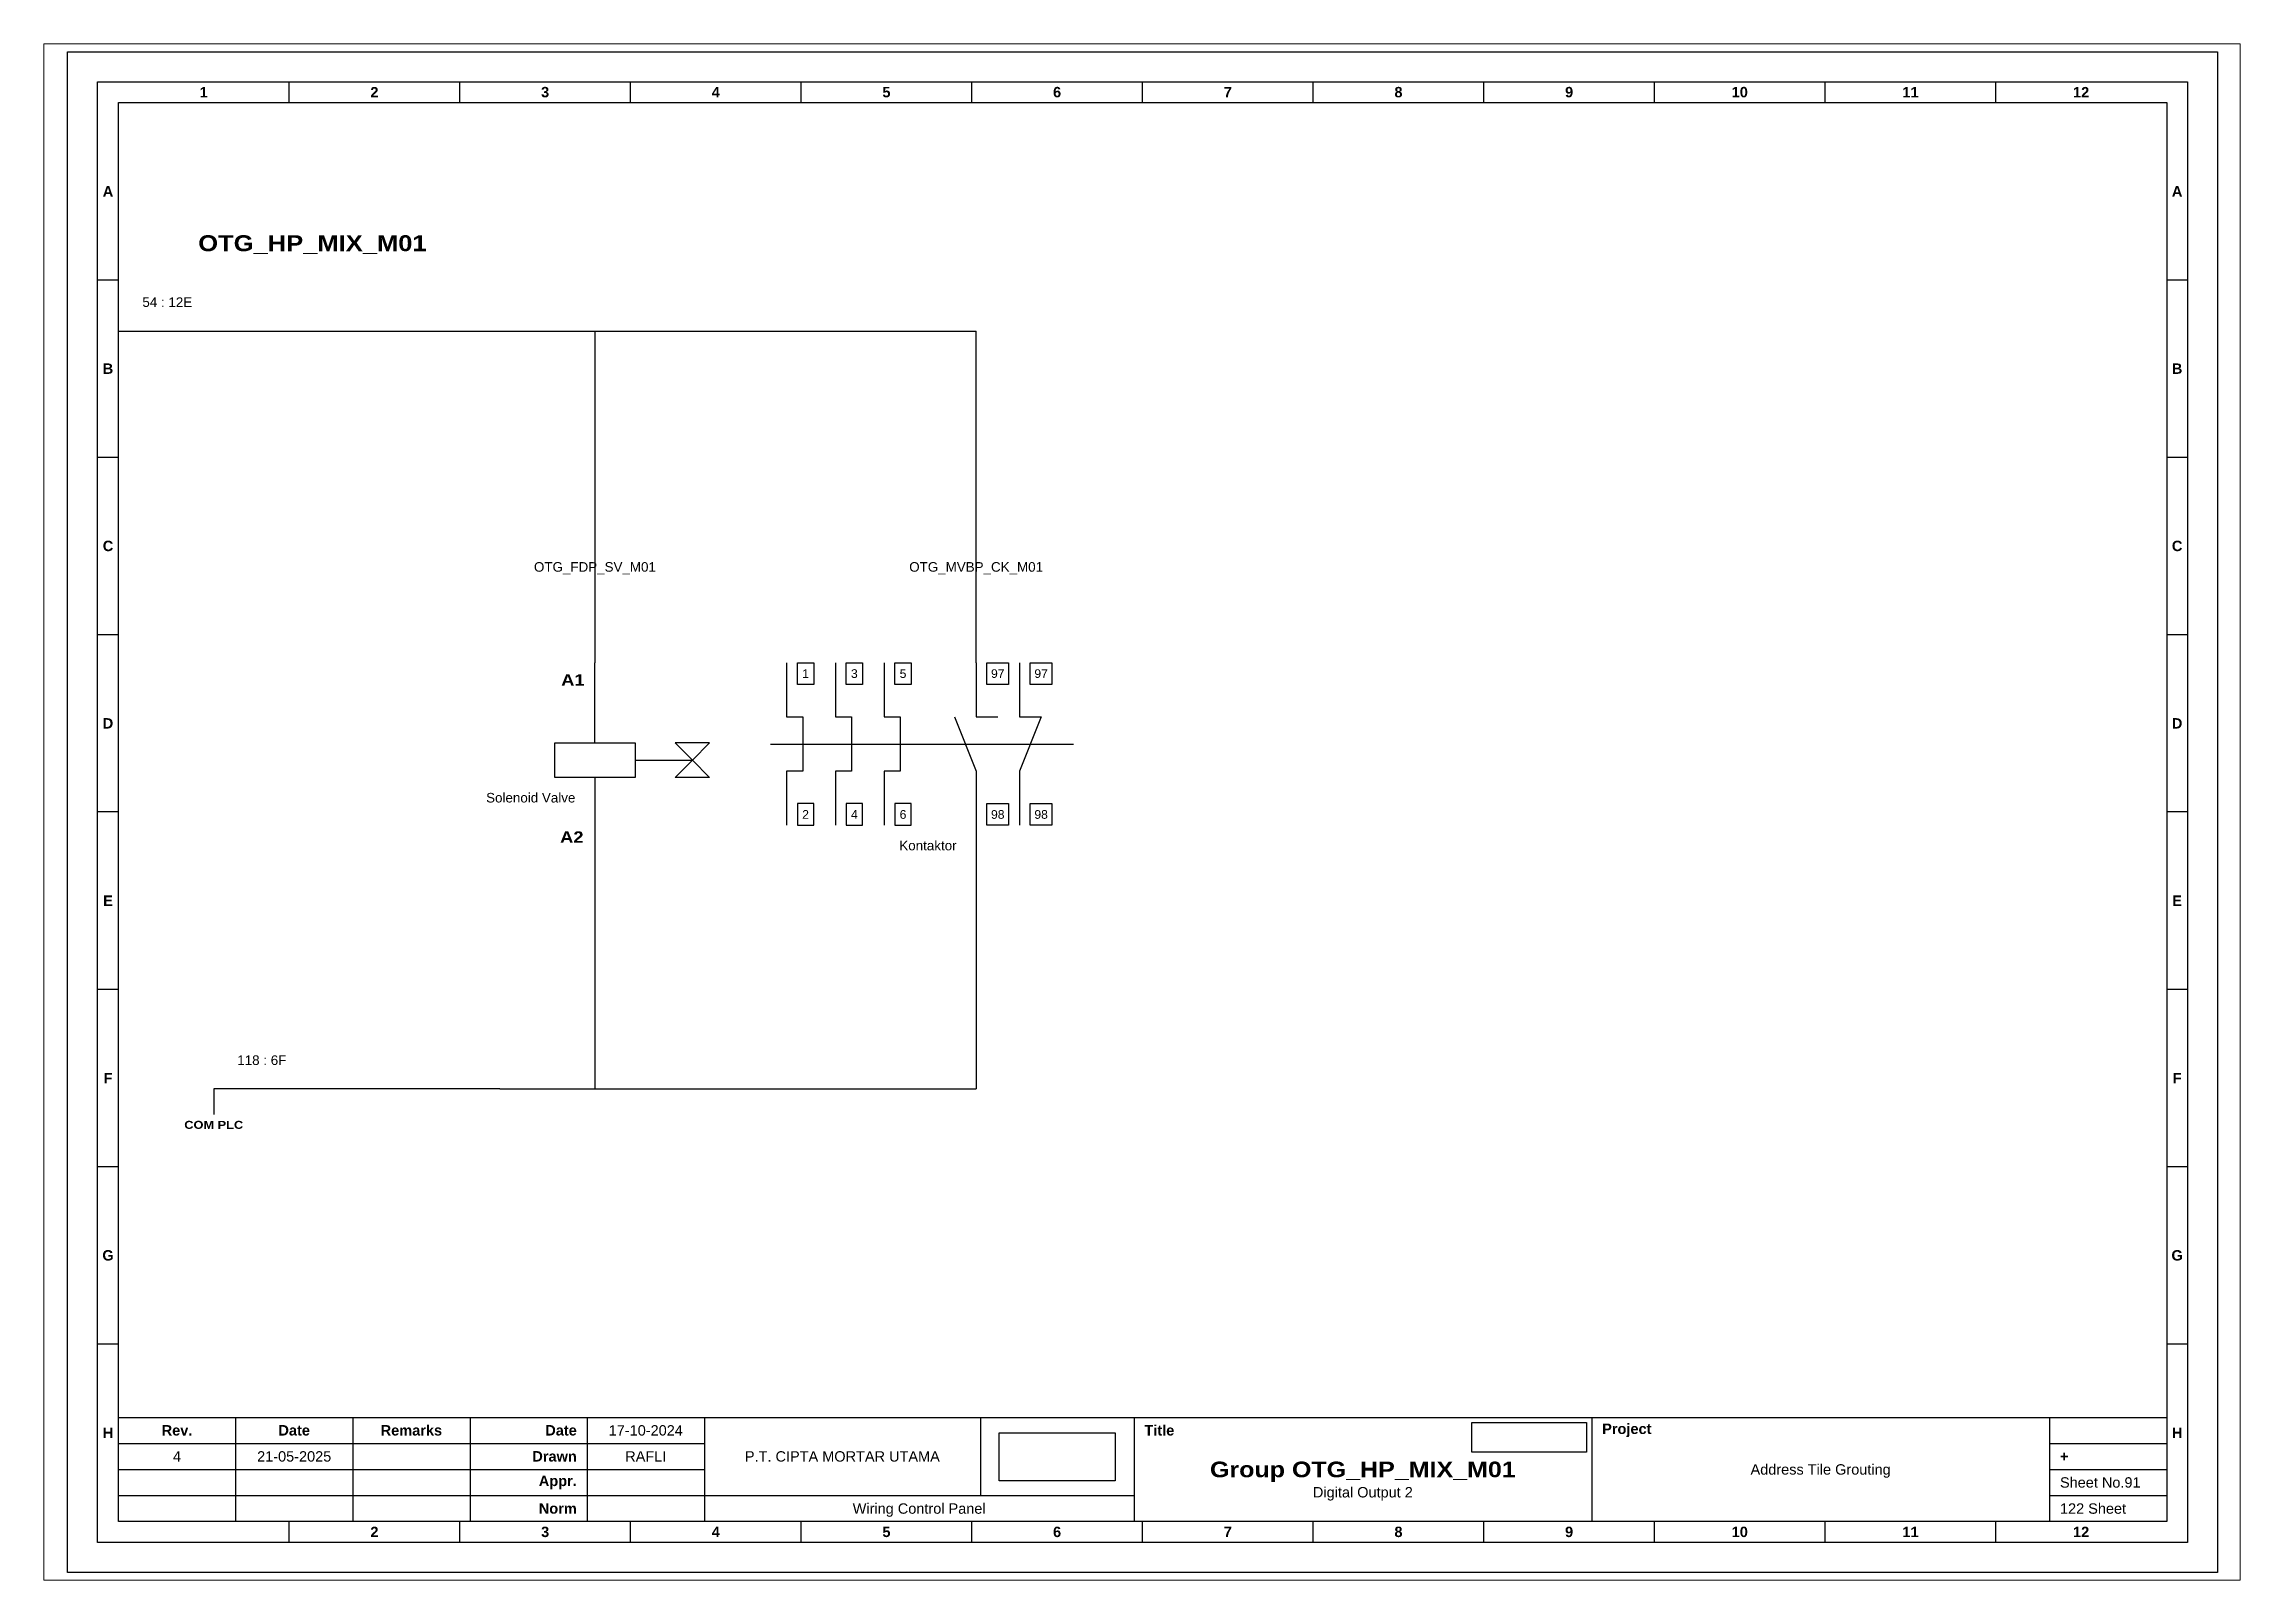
# Paper-space layout 'OTG_HP_MIX_M01' of a CAD drawing. Header units: centimetres, sheet in millimetres. Extents: x -3 to 818, y -16 to 558.
# The model-space entities are those that its viewports show. They can reach past a viewport. Long polylines and large blocks are cut down to what shows.
import ezdxf
from ezdxf.enums import TextEntityAlignment as Align

# ---------------------------------------------------------------- set-up
doc = ezdxf.new("R2010")
doc.units = ezdxf.units.CM
doc.header["$MEASUREMENT"] = 0
doc.layers.add('MU Project Line', color=7, linetype='Continuous', true_color=0xfefefe)
doc.styles.add('Bold', font='ariblk.ttf', dxfattribs={"height": 25.4})
doc.styles.get("Standard").update_dxf_attribs({"font": 'arial.ttf'})
picture_1 = doc.add_image_def('image1.png', size_in_pixel=(2048, 847))
picture_2 = doc.add_image_def('image2.png', size_in_pixel=(2092, 542))

# ---------------------------------------------------------------- blocks, each defined once
blk = doc.blocks.new('KOP MU PROJECT')
at = {"color": 6, "ltscale": 50}
for p, q in [((27.74, 184.05), (27.74, 186.66)), ((49.13, 184.05), (49.13, 186.66)), ((70.51, 184.05), (70.51, 186.66)), ((91.89, 184.05), (91.89, 186.66)), ((113.27, 184.05), (113.27, 186.66)), ((134.66, 184.05), (134.66, 186.66)), ((156.04, 184.05), (156.04, 186.66)), ((177.42, 184.05), (177.42, 186.66)), ((198.8, 184.05), (198.8, 186.66)), ((220.19, 184.05), (220.19, 186.66)), ((241.57, 184.05), (241.57, 186.66)), ((6.36, 161.84), (3.75, 161.84)), ((265.59, 161.84), (262.98, 161.84)), ((6.36, 139.63), (3.75, 139.63)), ((265.59, 139.63), (262.98, 139.63)), ((6.36, 117.42), (3.75, 117.42)), ((265.59, 117.42), (262.98, 117.42)), ((6.36, 95.22), (3.75, 95.22)), ((265.59, 95.22), (262.98, 95.22)), ((6.36, 73.01), (3.75, 73.01)), ((265.59, 73.01), (262.98, 73.01)), ((6.36, 50.8), (3.75, 50.8)), ((265.59, 50.8), (262.98, 50.8)), ((6.36, 28.59), (3.75, 28.59)), ((265.59, 28.59), (262.98, 28.59)), ((27.74, 3.75), (27.74, 6.36)), ((49.13, 3.75), (49.13, 6.36)), ((70.51, 3.75), (70.51, 6.36)), ((91.89, 3.75), (91.89, 6.36)), ((113.27, 3.75), (113.27, 6.36)), ((134.66, 3.75), (134.66, 6.36)), ((156.04, 3.75), (156.04, 6.36)), ((177.42, 3.75), (177.42, 6.36)), ((198.8, 3.75), (198.8, 6.36)), ((220.19, 3.75), (220.19, 6.36)), ((241.57, 3.75), (241.57, 6.36))]:
    blk.add_line(p, q, dxfattribs=at)
at = {"ltscale": 50}
for p, q in [((6.36, 19.41), (262.98, 19.41)), ((21.04, 19.41), (21.04, 6.36)), ((35.72, 19.41), (35.72, 6.36)), ((50.41, 19.41), (50.41, 6.36)), ((65.09, 19.41), (65.09, 6.36)), ((79.77, 19.41), (79.77, 6.36)), ((114.35, 19.41), (114.35, 9.62)), ((133.6, 19.41), (133.6, 6.36)), ((190.95, 19.41), (190.95, 6.36)), ((248.3, 19.41), (248.3, 6.36)), ((6.36, 16.15), (79.77, 16.15)), ((248.3, 16.15), (262.98, 16.15)), ((6.36, 12.89), (79.77, 12.89)), ((248.3, 12.89), (262.98, 12.89)), ((6.36, 9.62), (133.6, 9.62)), ((248.3, 9.62), (262.98, 9.62))]:
    blk.add_line(p, q, dxfattribs=at)
at = {"color": 1, "ltscale": 50}
blk.add_lwpolyline([(269.34, 0), (0, 0), (0, 190.41), (269.34, 190.41)], close=True, dxfattribs=at)
at = {"color": 6, "ltscale": 50}
for points in [[(265.59, 3.75), (3.75, 3.75), (3.75, 186.66), (265.59, 186.66)], [(262.98, 6.36), (6.36, 6.36), (6.36, 184.05), (262.98, 184.05)]]:
    blk.add_lwpolyline(points, close=True, dxfattribs=at)
at = {"ltscale": 50, "char_height": 1.305, "attachment_point": 4}
for s, width, heights, insert in [('\\pxqc;{\\fArial|b1|i0|c0|p34;1}', 21.3825, [2.51], (6.36, 185.36)), ('\\pxqc;{\\fArial|b1|i0|c0|p34;2}', 21.3825, [2.51], (27.74, 185.36)), ('\\pxqc;{\\fArial|b1|i0|c0|p34;3}', 21.3825, [2.51], (49.13, 185.36)), ('\\pxqc;{\\fArial|b1|i0|c0|p34;4}', 21.3825, [2.51], (70.51, 185.36)), ('\\pxqc;{\\fArial|b1|i0|c0|p34;5}', 21.3825, [2.51], (91.89, 185.36)), ('\\pxqc;{\\fArial|b1|i0|c0|p34;6}', 21.3825, [2.51], (113.27, 185.36)), ('\\pxqc;{\\fArial|b1|i0|c0|p34;7}', 21.3825, [2.51], (134.66, 185.36)), ('\\pxqc;{\\fArial|b1|i0|c0|p34;8}', 21.3825, [2.51], (156.04, 185.36)), ('\\pxqc;{\\fArial|b1|i0|c0|p34;9}', 21.3825, [2.51], (177.42, 185.36)), ('\\pxqc;{\\fArial|b1|i0|c0|p34;10}', 21.3825, [2.51], (198.8, 185.36)), ('\\pxqc;{\\fArial|b1|i0|c0|p34;11}', 21.3825, [2.51], (220.19, 185.36)), ('\\pxqc;{\\fArial|b1|i0|c0|p34;12}', 21.3825, [2.51], (241.57, 185.36)), ('\\pxqc;{\\fArial|b1|i0|c0|p34;A}', 2.61, [2.51], (3.75, 172.95)), ('\\pxqc;{\\fArial|b1|i0|c0|p34;A}', 2.61, [2.51], (262.98, 172.95)), ('\\pxqc;{\\fArial|b1|i0|c0|p34;B}', 2.61, [2.51], (3.75, 150.74)), ('\\pxqc;{\\fArial|b1|i0|c0|p34;B}', 2.61, [2.51], (262.98, 150.74)), ('\\pxqc;{\\fArial|b1|i0|c0|p34;C}', 2.61, [2.51], (3.75, 128.53)), ('\\pxqc;{\\fArial|b1|i0|c0|p34;C}', 2.61, [2.51], (262.98, 128.53)), ('\\pxqc;{\\fArial|b1|i0|c0|p34;D}', 2.61, [2.51], (3.75, 106.32)), ('\\pxqc;{\\fArial|b1|i0|c0|p34;D}', 2.61, [2.51], (262.98, 106.32)), ('\\pxqc;{\\fArial|b1|i0|c0|p34;E}', 2.61, [2.51], (3.75, 84.11)), ('\\pxqc;{\\fArial|b1|i0|c0|p34;E}', 2.61, [2.51], (262.98, 84.11)), ('\\pxqc;{\\fArial|b1|i0|c0|p34;F}', 2.61, [2.51], (3.75, 61.9)), ('\\pxqc;{\\fArial|b1|i0|c0|p34;F}', 2.61, [2.51], (262.98, 61.9)), ('\\pxqc;{\\fArial|b1|i0|c0|p34;G}', 2.61, [2.51], (3.75, 39.69)), ('\\pxqc;{\\fArial|b1|i0|c0|p34;G}', 2.61, [2.51], (262.98, 39.69)), ('\\pxqc;{\\fArial|b1|i0|c0|p34;H}', 2.61, [2.51], (3.75, 17.47)), ('\\pxqc;{\\fArial|b1|i0|c0|p34;Rev.}', 14.6811, [2.88], (6.36, 17.78)), ('\\pxqc;{\\fArial|b1|i0|c0|p34;Date}', 14.6811, [2.88], (21.04, 17.78)), ('\\pxqc;{\\fArial|b1|i0|c0|p34;Remarks}', 14.6811, [2.88], (35.72, 17.78)), ('\\pxqr;{\\fArial|b1|i0|c0|p34;Date}', 13.3761, [2.88], (50.41, 17.78)), ('\\pxql;{\\fArial|b1|i0|c0|p34;Title}', 50.2419, [2.88], (134.9, 17.78)), ('\\pxql;{\\fArial|b1|i0|c0|p34;Project}', 50.2419, [2.88], (192.25, 17.78)), ('\\pxqc;{\\fArial|b1|i0|c0|p34;H}', 2.61, [2.51], (262.98, 17.47)), ('\\pxqr;{\\fArial|b1|i0|c0|p34;Drawn}', 13.3761, [2.88], (50.41, 14.52)), ('\\pxql;{\\fArial|b1|i0|c0|p34;+}', 14.6811, [2.88], (249.61, 14.52)), ('\\pxqr;{\\fArial|b1|i0|c0|p34;Appr.}', 13.3761, [2.88], (50.41, 11.26)), ('\\pxqr;{\\fArial|b1|i0|c0|p34;Norm}', 13.3761, [2.88], (50.41, 7.99)), ('\\pxqc;{\\fArial|b1|i0|c0|p34;2}', 21.3825, [2.51], (27.74, 5.06)), ('\\pxqc;{\\fArial|b1|i0|c0|p34;3}', 21.3825, [2.51], (49.13, 5.06)), ('\\pxqc;{\\fArial|b1|i0|c0|p34;4}', 21.3825, [2.51], (70.51, 5.06)), ('\\pxqc;{\\fArial|b1|i0|c0|p34;5}', 21.3825, [2.51], (91.89, 5.06)), ('\\pxqc;{\\fArial|b1|i0|c0|p34;6}', 21.3825, [2.51], (113.27, 5.06)), ('\\pxqc;{\\fArial|b1|i0|c0|p34;7}', 21.3825, [2.51], (134.66, 5.06)), ('\\pxqc;{\\fArial|b1|i0|c0|p34;8}', 21.3825, [2.51], (156.04, 5.06)), ('\\pxqc;{\\fArial|b1|i0|c0|p34;9}', 21.3825, [2.51], (177.42, 5.06)), ('\\pxqc;{\\fArial|b1|i0|c0|p34;10}', 21.3825, [2.51], (198.8, 5.06)), ('\\pxqc;{\\fArial|b1|i0|c0|p34;11}', 21.3825, [2.51], (220.19, 5.06)), ('\\pxqc;{\\fArial|b1|i0|c0|p34;12}', 21.3825, [2.51], (241.57, 5.06))]:
    blk.add_mtext_dynamic_manual_height_columns(s, width=width, gutter_width=0.0326, heights=heights, dxfattribs=dict(at, insert=insert))
at = {"ltscale": 50}
for tag, p in [('DATECREATED', (72.43, 17.78)), ('REV', (13.7, 14.52)), ('REVDATE', (28.38, 14.52)), ('REMARKS', (43.06, 14.52)), ('DRAWN', (72.43, 14.52)), ('COMPANY', (97.06, 14.52)), ('APPR', (72.43, 11.26)), ('PROJECT', (219.62, 12.89)), ('NORM', (72.43, 7.99)), ('DRAWINGCATEGORY', (106.68, 7.99)), ('DESCRIPTION', (162.27, 10.03))]:
    blk.add_attdef(tag, text='', height=1.3, dxfattribs=at).set_placement(p, align=Align.MIDDLE_CENTER)
at = {"ltscale": 50, "style": 'Bold'}
blk.add_attdef('TITLE', text='', height=1.96, dxfattribs=at).set_placement((162.27, 12.89), align=Align.MIDDLE_CENTER)
at = {"ltscale": 50}
for tag, p in [('SHEETNUMBER', (249.61, 11.26)), ('TOTALSHEET', (249.61, 7.99))]:
    blk.add_attdef(tag, text='', height=1.3, dxfattribs=at).set_placement(p, align=Align.MIDDLE_LEFT)
image = blk.add_image(picture_1, insert=(116.72, 11.48), size_in_units=(14.5, 6), dxfattribs=at)
image.dxf.flags = 15
image = blk.add_image(picture_2, insert=(175.94, 15.04), size_in_units=(14.36, 3.72), dxfattribs=at)
image.dxf.flags = 15

msp = doc.modelspace()

# ---------------------------------------------------------------- linework, layer by layer
at = {"color": 146, "ltscale": 50, "true_color": 0x105689}
for p, q in [((2968.53, 2319.95), (2992.41, 2319.95)), ((2992.41, 2319.95), (3016.29, 2319.95)), ((3016.29, 2319.95), (3040.17, 2319.95)), ((3028.23, 2319.95), (3028.23, 2278.41)), ((3040.17, 2319.95), (3064.05, 2319.95)), ((3064.05, 2319.95), (3075.99, 2319.95)), ((3075.99, 2278.41), (3075.99, 2319.95)), ((3075.99, 2258.06), (3075.99, 2225.04)), ((3028.23, 2254.31), (3028.23, 2225.04)), ((3016.33, 2225.04), (2980.47, 2225.04)), ((2980.47, 2225.04), (2980.47, 2221.84)), ((3016.33, 2225.04), (3075.99, 2225.04)), ((3075.99, 2225.04), (3075.99, 2225.04))]:
    msp.add_line(p, q, dxfattribs=at)
at = {"ltscale": 50}
for p, q in [((3028.23, 2268.36), (3028.23, 2278.41)), ((3075.99, 2278.41), (3075.99, 2271.63)), ((3081.42, 2278.41), (3081.42, 2271.63)), ((3050.21, 2268.23), (3088.2, 2268.23)), ((3033.26, 2266.2), (3040.44, 2266.2)), ((3075.99, 2264.84), (3075.99, 2258.06)), ((3081.42, 2264.84), (3081.42, 2258.06)), ((3028.23, 2264.05), (3028.23, 2254))]:
    msp.add_line(p, q, dxfattribs=at)
at = {"color": 1, "ltscale": 50}
for points in [[(3052.25, 2278.41), (3052.25, 2271.63), (3054.28, 2271.63), (3054.28, 2264.84), (3052.25, 2264.84), (3052.25, 2258.06)], [(3058.35, 2278.41), (3058.35, 2271.63), (3060.39, 2271.63), (3060.39, 2264.84), (3058.35, 2264.84), (3058.35, 2258.06)], [(3064.46, 2278.41), (3064.46, 2271.63), (3066.49, 2271.63), (3066.49, 2264.84), (3064.46, 2264.84), (3064.46, 2258.06)]]:
    msp.add_lwpolyline(points, dxfattribs=at)
at = {"ltscale": 50}
for points in [[(3053.61, 2278.41), (3055.64, 2278.41), (3055.64, 2275.7), (3053.61, 2275.7)], [(3059.71, 2278.41), (3061.75, 2278.41), (3061.75, 2275.7), (3059.71, 2275.7)], [(3065.82, 2278.41), (3067.85, 2278.41), (3067.85, 2275.7), (3065.82, 2275.7)], [(3077.35, 2278.41), (3080.06, 2278.41), (3080.06, 2275.7), (3077.35, 2275.7)], [(3082.77, 2278.41), (3085.49, 2278.41), (3085.49, 2275.7), (3082.77, 2275.7)], [(3023.21, 2268.36), (3033.26, 2268.36), (3033.26, 2264.05), (3023.21, 2264.05)], [(3040.44, 2266.2), (3042.59, 2268.36), (3038.28, 2268.36)], [(3040.44, 2266.2), (3042.59, 2264.05), (3038.28, 2264.05)], [(3053.61, 2258.06), (3055.64, 2258.06), (3055.64, 2260.77), (3053.61, 2260.77)], [(3059.71, 2258.06), (3061.75, 2258.06), (3061.75, 2260.77), (3059.71, 2260.77)], [(3065.82, 2258.06), (3067.85, 2258.06), (3067.85, 2260.77), (3065.82, 2260.77)], [(3077.35, 2260.77), (3080.06, 2260.77), (3080.06, 2258.06), (3077.35, 2258.06)], [(3082.77, 2260.77), (3085.49, 2260.77), (3085.49, 2258.06), (3082.77, 2258.06)]]:
    msp.add_lwpolyline(points, close=True, dxfattribs=at)
for points in [[(3073.28, 2271.63), (3075.99, 2264.84)], [(3075.99, 2271.63), (3078.7, 2271.63)], [(3081.42, 2271.63), (3084.13, 2271.63), (3081.42, 2264.84)]]:
    msp.add_lwpolyline(points, dxfattribs=at)

# ---------------------------------------------------------------- block references
msp.add_blockref('KOP MU PROJECT', (2962.17, 2164.5)).add_auto_attribs({'DESCRIPTION': 'Digital Output 2', 'TITLE': 'Group OTG_HP_MIX_M01', 'PROJECT': 'Address Tile Grouting', 'COMPANY': 'P.T. CIPTA MORTAR UTAMA', 'DRAWINGCATEGORY': 'Wiring Control Panel', 'DRAWN': 'RAFLI', 'DATECREATED': '17-10-2024', 'REVDATE': '21-05-2025', 'REV': '4', 'SHEETNUMBER': 'Sheet No.91', 'TOTALSHEET': '122 Sheet'})

# ---------------------------------------------------------------- texts
at = {"ltscale": 500, "style": 'Bold'}
msp.add_text('OTG_HP_MIX_M01', height=2, dxfattribs=at).set_placement((2978.53, 2329.95))
at = {"ltscale": 500}
for s, p in [('54 : 12E', (2971.53, 2324.17)), ('118 : 6F', (2983.42, 2229.24))]:
    msp.add_text(s, height=1.2, dxfattribs=at).set_placement(p, align=Align.TOP_LEFT)
at = {"ltscale": 50}
for s, p in [('OTG_FDP_SV_M01', (3028.23, 2290.41)), ('OTG_MVBP_CK_M01', (3075.99, 2290.41))]:
    msp.add_text(s, height=1.2, dxfattribs=at).set_placement(p, align=Align.MIDDLE_CENTER)
at = {"ltscale": 500, "style": 'Bold'}
msp.add_text('A1', height=1.436, dxfattribs=at).set_placement((3026.94, 2276.97), align=Align.TOP_RIGHT)
at = {"ltscale": 500}
for s, height, p in [('1', 1.09, (3054.62, 2277.05)), ('3', 1.09, (3060.73, 2277.05)), ('5', 1.09, (3066.83, 2277.05)), ('97', 1.085, (3078.7, 2277.05)), ('97', 1.085, (3084.13, 2277.05)), ('2', 1.09, (3054.62, 2259.41)), ('4', 1.09, (3060.73, 2259.41)), ('6', 1.09, (3066.83, 2259.41)), ('98', 1.085, (3078.7, 2259.41)), ('98', 1.085, (3084.13, 2259.41))]:
    msp.add_text(s, height=height, dxfattribs=at).set_placement(p, align=Align.MIDDLE_CENTER)
at = {"ltscale": 50}
for s, p in [('Solenoid Valve', (3025.78, 2260.55)), ('Kontaktor', (3073.54, 2254.56))]:
    msp.add_text(s, height=1.2, dxfattribs=at).set_placement(p, align=Align.BOTTOM_RIGHT)
at = {"ltscale": 500, "style": 'Bold'}
msp.add_text('A2', height=1.436, dxfattribs=at).set_placement((3026.8, 2255.43), align=Align.BOTTOM_RIGHT)
at = {"ltscale": 50, "style": 'Bold'}
msp.add_text('COM PLC', height=1, dxfattribs=at).set_placement((2980.47, 2221.04), align=Align.TOP_CENTER)

psp = doc.layouts.new('OTG_HP_MIX_M01')

# ---------------------------------------------------------------- viewports
at = {"layer": 'MU Project Line', "ltscale": 50}
psp.add_viewport(center=(407.25, 271.11), size=(820.98, 573.9882), view_center_point=(3096.77, 2259.72), view_height=192.3681, dxfattribs=at)

doc.saveas('drawing.dxf')
